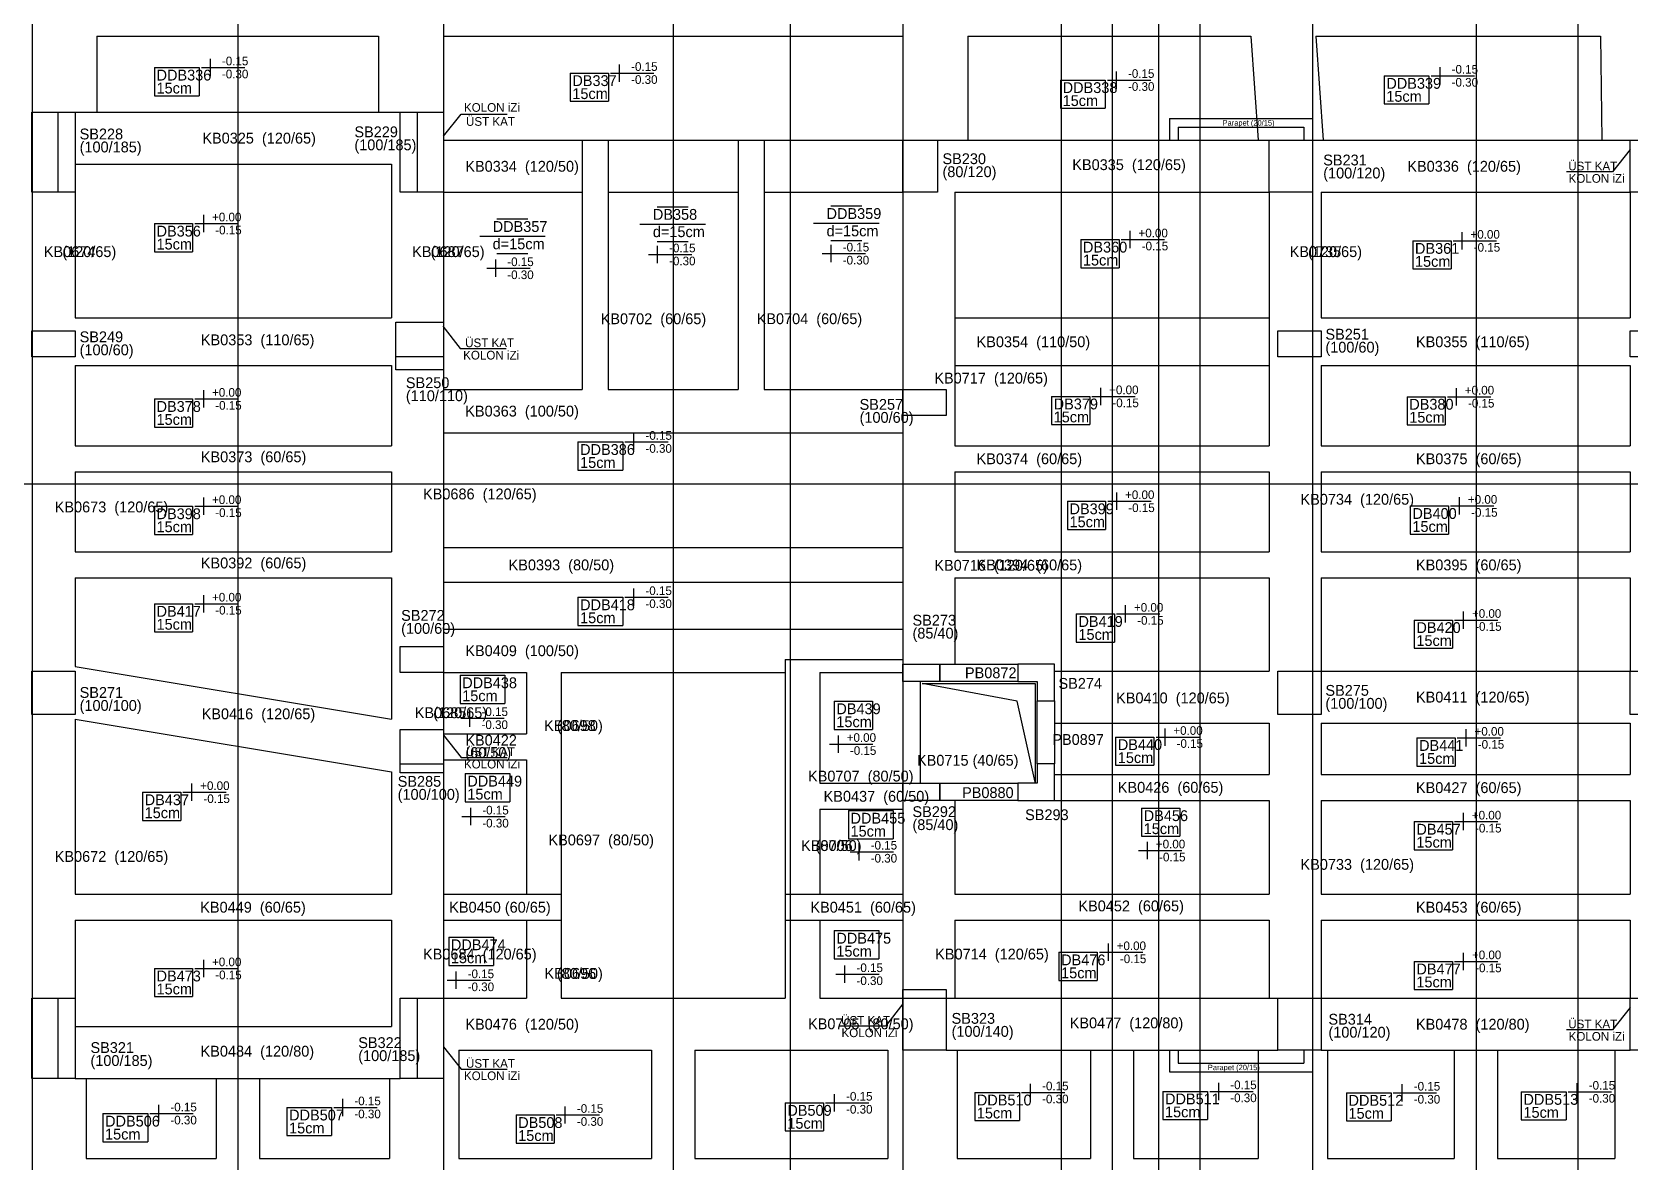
# Model space of a CAD drawing. Header units: millimetres. Extents: x -625658 to -607650, y -74589 to -67396.
# Drawn here: x -619110 to -615422, y -71491 to -68883 of the extents above; entities that cross this region are included whole.
import ezdxf

# ---------------------------------------------------------------- set-up
doc = ezdxf.new("R2010")
doc.units = ezdxf.units.MM
for name, color, linetype in [('KM Aks', 7, 'Continuous'), ('KM Döşeme Markası', 7, 'Continuous'), ('KM Döşeme Şaft', 7, 'Continuous'), ('KM Kesit Simge', 7, 'Continuous'), ('KM Kiriş', 7, 'Continuous'), ('KM Kiriş Markası', 7, 'Continuous'), ('KM Kolon', 7, 'Continuous'), ('KM Kolon Markası', 7, 'Continuous'), ('KM Perde', 7, 'Continuous'), ('KM Perde Markası', 7, 'Continuous'), ('LGP-SLAB2', 7, 'Continuous'), ('REBAR_DET2', 7, 'Continuous'), ('REBAR_DET3', 7, 'Continuous'), ('VM Kolon İzi', 7, 'Continuous'), ('VM Parapet', 7, 'Continuous'), ('VM Parapet Marka', 7, 'Continuous')]:
    doc.layers.add(name, color=color, linetype=linetype)

msp = doc.modelspace()

# ---------------------------------------------------------------- linework, layer by layer
at = {"layer": 'KM Aks'}
for p, q in [((-619109.8, -67558.4), (-619109.8, -73463.3)), ((-618634.8, -67558.4), (-618634.8, -73463.3)), ((-618159.8, -67558.4), (-618159.8, -73463.3)), ((-617629.8, -67558.4), (-617629.8, -73463.3)), ((-617359.8, -67558.4), (-617359.8, -73463.3)), ((-617099.8, -67558.4), (-617099.8, -73463.3)), ((-616734.8, -67558.4), (-616734.8, -73463.3)), ((-616617.3, -67558.4), (-616617.3, -73463.3)), ((-616509.8, -67558.4), (-616509.8, -73463.3)), ((-616414.8, -67558.4), (-616414.8, -73463.3)), ((-616154.8, -67543.6), (-616154.8, -73463.3)), ((-615777.3, -67558.4), (-615777.3, -73463.3)), ((-615542.3, -67558.4), (-615542.3, -73463.3))]:
    msp.add_line(p, q, dxfattribs=at)
at = {"layer": 'KM Döşeme Şaft'}
msp.add_lwpolyline([(-616794.9, -70614.4), (-616836.2, -70427.9), (-617055.3, -70387.1), (-616794.9, -70387.1)], close=True, dxfattribs=at)
at = {"layer": 'KM Kesit Simge'}
msp.add_line((-625446, -69926.2), (-608991.1, -69926.2), dxfattribs=at)
at = {"layer": 'KM Kiriş'}
for p, q in [((-618959.9, -68893.2), (-618309.9, -68893.2)), ((-618959.9, -68893.2), (-618959.9, -69068.3)), ((-618309.9, -68893.2), (-618309.9, -69068.3)), ((-618159.9, -68893.2), (-617099.9, -68893.2)), ((-618159.9, -68893.2), (-618159.8, -69068.3)), ((-617099.9, -68893.2), (-617100, -69133.3)), ((-616949.9, -68893.2), (-616297.3, -68893.2)), ((-616949.9, -68893.2), (-616949.9, -69133.3)), ((-616297.3, -68893.2), (-616280.1, -69133.3)), ((-616146.9, -68893.2), (-615490.1, -68893.2)), ((-616146.9, -68893.2), (-616129.7, -69133.3)), ((-615490.1, -68893.2), (-615486.9, -69133.3)), ((-619010, -69068.3), (-618259.8, -69068.3)), ((-618159.8, -69133.3), (-617779.9, -69133.3)), ((-617839.9, -69133.3), (-617419.9, -69133.3)), ((-617839.9, -69133.3), (-617839.9, -69708.3)), ((-617779.9, -69133.3), (-617779.9, -69708.3)), ((-617479.9, -69133.3), (-617100, -69133.3)), ((-617479.9, -69133.3), (-617479.9, -69708.3)), ((-617419.9, -69133.3), (-617419.9, -69708.3)), ((-617020, -69133.3), (-616254.8, -69133.3)), ((-616154.8, -69133.3), (-615421.9, -69133.3)), ((-619010, -69188.3), (-618279.9, -69188.3)), ((-618279.9, -69188.3), (-618279.9, -69543.3)), ((-619009.9, -69253.3), (-619009.9, -69543.3)), ((-618159.9, -69253.3), (-618159.8, -69533.3)), ((-618159.8, -69253.3), (-617839.9, -69253.3)), ((-617779.9, -69253.3), (-617479.9, -69253.3)), ((-617419.9, -69253.3), (-617100, -69253.3)), ((-617100, -69253.3), (-617099.9, -69653.3)), ((-616979.9, -69253.3), (-616254.8, -69253.3)), ((-616979.9, -69253.3), (-616979.9, -69653.3)), ((-616254.8, -69253.3), (-616254.9, -69653.3)), ((-616134.9, -69253.3), (-615421.9, -69253.3)), ((-616134.9, -69253.3), (-616134.9, -69543.3)), ((-615421.9, -69253.3), (-615421.9, -69543.3)), ((-619009.9, -69543.3), (-618279.9, -69543.3)), ((-617099.9, -69543.3), (-617100, -69708.2)), ((-616979.9, -69543.3), (-616254.9, -69543.3)), ((-616979.9, -69543.3), (-616979.9, -69708.3)), ((-616254.9, -69543.3), (-616254.9, -69838.3)), ((-616134.9, -69543.3), (-615421.9, -69543.3)), ((-619009.9, -69653.3), (-618279.9, -69653.3)), ((-619009.9, -69653.3), (-619009.9, -69838.3)), ((-618279.9, -69653.3), (-618279.9, -69808.3)), ((-618159.9, -69643.3), (-618159.9, -69708.3)), ((-616979.9, -69653.3), (-616254.9, -69653.3)), ((-616134.9, -69653.3), (-615421.9, -69653.3)), ((-616134.9, -69653.3), (-616134.9, -69838.3)), ((-615421.9, -69653.3), (-615421.9, -69838.3)), ((-618279.9, -69708.3), (-618279.9, -69838.3)), ((-618159.9, -69708.3), (-617839.9, -69708.3)), ((-618159.9, -69708.3), (-618159.9, -69898.3)), ((-617779.9, -69708.3), (-617479.9, -69708.3)), ((-617419.9, -69708.3), (-617100, -69708.3)), ((-616979.9, -69708.3), (-616979.9, -69838.3)), ((-617100, -69768.2), (-617099.9, -69898.3)), ((-618159.9, -69808.3), (-617779.9, -69808.3)), ((-617839.9, -69808.3), (-617419.9, -69808.3)), ((-617479.9, -69808.3), (-617100, -69808.3)), ((-619009.9, -69838.3), (-618279.9, -69838.3)), ((-618159.9, -69838.3), (-618159.9, -70153.3)), ((-617099.9, -69838.3), (-617099.9, -70153.3)), ((-616979.9, -69838.3), (-616254.9, -69838.3)), ((-616134.9, -69838.3), (-615421.9, -69838.3)), ((-619009.9, -69898.3), (-618279.9, -69898.3)), ((-619009.9, -69898.3), (-619009.9, -70083.3)), ((-618279.9, -69898.3), (-618279.9, -70083.3)), ((-616979.9, -69898.3), (-616254.9, -69898.3)), ((-616979.9, -69898.3), (-616979.9, -70083.3)), ((-616254.9, -69898.3), (-616254.9, -70083.3)), ((-616134.9, -69898.3), (-615421.9, -69898.3)), ((-616134.9, -69898.3), (-616134.9, -70083.3)), ((-615421.9, -69898.3), (-615421.9, -70083.3)), ((-619009.9, -70083.3), (-618279.9, -70083.3)), ((-618159.9, -70073.3), (-617099.9, -70073.3)), ((-618159.9, -70073.3), (-618159.8, -70301.3)), ((-617099.9, -70073.3), (-617100, -70342.3)), ((-616979.9, -70083.3), (-616254.9, -70083.3)), ((-616134.9, -70083.3), (-615421.9, -70083.3)), ((-619009.9, -70143.3), (-618279.9, -70143.3)), ((-619009.9, -70143.3), (-619009.9, -70347.4)), ((-618279.9, -70143.3), (-618279.9, -70331.3)), ((-616979.9, -70143.3), (-616254.9, -70143.3)), ((-616979.9, -70143.3), (-616979.9, -70342.3)), ((-616254.9, -70143.3), (-616254.9, -70358.3)), ((-616134.9, -70143.3), (-615421.9, -70143.3)), ((-616134.9, -70143.3), (-616134.9, -70358.3)), ((-615421.9, -70143.3), (-615421.9, -70358.3)), ((-618159.9, -70153.3), (-617099.9, -70153.3)), ((-618279.9, -70261.3), (-618279.9, -70469.1)), ((-618159.9, -70261.3), (-617888.4, -70261.3)), ((-617968.4, -70261.3), (-617291.4, -70261.3)), ((-617371.4, -70261.3), (-617099.9, -70261.3)), ((-619009.9, -70347.4), (-618279.9, -70469.1)), ((-618159.9, -70361.3), (-618159.8, -70483.3)), ((-618159.8, -70361.3), (-617968.4, -70361.3)), ((-617968.4, -70361.3), (-617968.4, -70503.3)), ((-617888.4, -70361.3), (-617371.4, -70361.3)), ((-617888.4, -70361.3), (-617888.4, -70563.3)), ((-617371.4, -70331.3), (-617371.4, -70637.3)), ((-617371.4, -70331.3), (-617099.9, -70331.3)), ((-617371.4, -70361.3), (-617371.4, -70677.3)), ((-617291.4, -70361.3), (-617100, -70361.3)), ((-617291.4, -70361.3), (-617291.4, -70617.3)), ((-616749.9, -70358.3), (-616254.9, -70358.3)), ((-616134.9, -70358.3), (-615421.9, -70358.3)), ((-617100, -70382.3), (-617100, -70617.2)), ((-617059.9, -70382.3), (-617059.9, -70617.2)), ((-619009.9, -70469.1), (-618279.9, -70590.8)), ((-619009.9, -70469.1), (-619009.9, -70663.3)), ((-616749.9, -70478.3), (-616254.9, -70478.3)), ((-616254.9, -70478.3), (-616254.9, -70597.3)), ((-616134.9, -70478.3), (-615421.9, -70478.3)), ((-616134.9, -70478.3), (-616134.9, -70597.3)), ((-615421.9, -70478.3), (-615421.9, -70597.3)), ((-618159.8, -70503.3), (-617968.4, -70503.3)), ((-617888.4, -70503.3), (-617888.4, -70933.3)), ((-618159.9, -70583.3), (-618159.9, -70873.3)), ((-618159.8, -70563.3), (-617968.4, -70563.3)), ((-617968.4, -70563.3), (-617968.4, -70873.3)), ((-619009.9, -70603.3), (-619009.9, -70873.3)), ((-618279.9, -70590.8), (-618279.9, -70873.3)), ((-617371.4, -70617.3), (-617371.4, -70933.3)), ((-617291.4, -70617.3), (-617100, -70617.3)), ((-616749.9, -70597.3), (-616254.9, -70597.3)), ((-616134.9, -70597.3), (-615421.9, -70597.3)), ((-617100, -70657.2), (-617099.9, -70873.3)), ((-616979.9, -70657.3), (-616979.9, -70873.3)), ((-616749.9, -70657.3), (-616254.9, -70657.3)), ((-616254.9, -70657.3), (-616254.9, -70873.3)), ((-616134.9, -70657.3), (-615421.9, -70657.3)), ((-616134.9, -70657.3), (-616134.9, -70873.3)), ((-615421.9, -70657.3), (-615421.9, -70873.3)), ((-617291.4, -70677.3), (-617099.9, -70677.3)), ((-617291.4, -70677.3), (-617291.4, -70873.3)), ((-619009.9, -70873.3), (-618279.9, -70873.3)), ((-618159.9, -70873.3), (-617888.4, -70873.3)), ((-617371.4, -70873.3), (-617099.9, -70873.3)), ((-616979.9, -70873.3), (-616254.9, -70873.3)), ((-616134.9, -70873.3), (-615421.9, -70873.3)), ((-619009.9, -70933.3), (-619010, -71113.3)), ((-619009.9, -70933.3), (-618279.9, -70933.3)), ((-618279.9, -70933.3), (-618279.9, -71178.3)), ((-618159.9, -70933.3), (-617888.4, -70933.3)), ((-618159.9, -70933.3), (-618159.8, -71113.3)), ((-617968.4, -70933.3), (-617968.4, -71113.3)), ((-617888.4, -70933.3), (-617888.4, -71113.3)), ((-617371.4, -70933.3), (-617099.9, -70933.3)), ((-617371.4, -70933.3), (-617371.4, -71113.3)), ((-617291.4, -70933.3), (-617291.4, -71113.3)), ((-617099.9, -70933.3), (-617100, -71093.4)), ((-616979.9, -70933.3), (-616254.9, -70933.3)), ((-616979.9, -70933.3), (-616979.9, -71113.3)), ((-616254.9, -70933.3), (-616254.9, -71113.3)), ((-616134.9, -70933.3), (-615421.9, -70933.3)), ((-616134.9, -70933.3), (-616134.9, -71113.3)), ((-615421.9, -70933.3), (-615421.9, -71113.3)), ((-618159.8, -71113.3), (-617968.4, -71113.3)), ((-617888.4, -71113.3), (-617579.9, -71113.3)), ((-617679.9, -71113.3), (-617371.4, -71113.3)), ((-617291.4, -71113.3), (-617100, -71113.3)), ((-617000, -71113.3), (-616567.4, -71113.3)), ((-616667.4, -71113.3), (-616234.9, -71113.3)), ((-616134.9, -71113.3), (-615727.4, -71113.3)), ((-615827.4, -71113.3), (-615421.9, -71113.3)), ((-619010, -71178.3), (-618279.9, -71178.3)), ((-618124.9, -71233.3), (-617888.4, -71233.3)), ((-618124.9, -71233.3), (-618124.9, -71483.3)), ((-617888.4, -71233.3), (-617679.9, -71233.3)), ((-617679.9, -71233.3), (-617679.9, -71483.3)), ((-617579.9, -71233.3), (-617371.4, -71233.3)), ((-617579.9, -71233.3), (-617579.9, -71483.3)), ((-617371.4, -71233.3), (-617134.9, -71233.3)), ((-617134.9, -71233.3), (-617134.9, -71483.3)), ((-617000, -71233.3), (-616567.4, -71233.3)), ((-616974.9, -71233.3), (-616974.9, -71483.3)), ((-616667.4, -71233.3), (-616234.9, -71233.3)), ((-616667.4, -71233.3), (-616667.4, -71483.3)), ((-616567.4, -71233.3), (-616567.4, -71483.3)), ((-616279.9, -71233.3), (-616279.9, -71483.3)), ((-616134.9, -71233.3), (-615727.4, -71233.3)), ((-616119.9, -71233.3), (-616119.9, -71483.3)), ((-615827.4, -71233.3), (-615421.9, -71233.3)), ((-615827.4, -71233.3), (-615827.4, -71483.3)), ((-615727.4, -71233.3), (-615727.4, -71483.3)), ((-615456.9, -71233.3), (-615456.9, -71483.3)), ((-619010, -71298.3), (-618584.9, -71298.3)), ((-618984.9, -71298.3), (-618984.9, -71483.3)), ((-618684.9, -71298.3), (-618259.8, -71298.3)), ((-618684.9, -71298.3), (-618684.9, -71483.3)), ((-618584.9, -71298.3), (-618584.9, -71483.3)), ((-618284.9, -71298.3), (-618284.9, -71483.3)), ((-618984.9, -71483.3), (-618684.9, -71483.3)), ((-618584.9, -71483.3), (-618284.9, -71483.3)), ((-618124.9, -71483.3), (-617679.9, -71483.3)), ((-617579.9, -71483.3), (-617134.9, -71483.3)), ((-616974.9, -71483.3), (-616667.4, -71483.3)), ((-616567.4, -71483.3), (-616279.9, -71483.3)), ((-616119.9, -71483.3), (-615827.4, -71483.3)), ((-615727.4, -71483.3), (-615456.9, -71483.3))]:
    msp.add_line(p, q, dxfattribs=at)
at = {"layer": 'KM Kolon'}
for points in [[(-619109.9, -69068.3), (-619009.9, -69068.3), (-619009.9, -69253.3), (-619109.9, -69253.3)], [(-619109.9, -69068.3), (-619049.9, -69068.3), (-619049.9, -69253.3), (-619109.9, -69253.3)], [(-618259.9, -69068.3), (-618159.9, -69068.3), (-618159.9, -69253.3), (-618259.9, -69253.3)], [(-618219.9, -69068.3), (-618159.9, -69068.3), (-618159.9, -69253.3), (-618219.9, -69253.3)], [(-617099.9, -69133.3), (-617019.9, -69133.3), (-617019.9, -69253.3), (-617099.9, -69253.3)], [(-616254.9, -69133.3), (-616154.9, -69133.3), (-616154.9, -69253.3), (-616254.9, -69253.3)], [(-615421.9, -69133.3), (-615321.9, -69133.3), (-615321.9, -69253.3), (-615421.9, -69253.3)], [(-618269.9, -69553.3), (-618159.9, -69553.3), (-618159.9, -69663.3), (-618269.9, -69663.3)], [(-618269.9, -69553.3), (-618159.9, -69553.3), (-618159.9, -69633.3), (-618269.9, -69633.3)], [(-619109.9, -69573.3), (-619009.9, -69573.3), (-619009.9, -69633.3), (-619109.9, -69633.3)], [(-616234.9, -69573.3), (-616134.9, -69573.3), (-616134.9, -69633.3), (-616234.9, -69633.3)], [(-615421.9, -69573.3), (-615321.9, -69573.3), (-615321.9, -69633.3), (-615421.9, -69633.3)], [(-617099.9, -69708.3), (-616999.9, -69708.3), (-616999.9, -69768.3), (-617099.9, -69768.3)], [(-618259.9, -70301.3), (-618159.9, -70301.3), (-618159.9, -70361.3), (-618259.9, -70361.3)], [(-619109.9, -70358.3), (-619009.9, -70358.3), (-619009.9, -70458.3), (-619109.9, -70458.3)], [(-617099.9, -70342.3), (-617014.9, -70342.3), (-617014.9, -70382.3), (-617099.9, -70382.3)], [(-616834.9, -70342.2), (-616834.9, -70382.2), (-616789.9, -70382.2), (-616789.9, -70427.2), (-616749.9, -70427.2), (-616749.9, -70342.2)], [(-616234.9, -70358.3), (-616134.9, -70358.3), (-616134.9, -70458.3), (-616234.9, -70458.3)], [(-615421.9, -70358.3), (-615321.9, -70358.3), (-615321.9, -70458.3), (-615421.9, -70458.3)], [(-618259.9, -70493.3), (-618159.9, -70493.3), (-618159.9, -70593.3), (-618259.9, -70593.3)], [(-618259.9, -70493.3), (-618159.9, -70493.3), (-618159.9, -70573.3), (-618259.9, -70573.3)], [(-616749.9, -70572.3), (-616789.9, -70572.3), (-616789.9, -70617.3), (-616834.9, -70617.3), (-616834.9, -70657.3), (-616749.9, -70657.3)], [(-617099.9, -70617.2), (-617014.9, -70617.2), (-617014.9, -70657.2), (-617099.9, -70657.2)], [(-617099.9, -71093.3), (-616999.9, -71093.3), (-616999.9, -71233.3), (-617099.9, -71233.3)], [(-619109.9, -71113.3), (-619009.9, -71113.3), (-619009.9, -71298.3), (-619109.9, -71298.3)], [(-619109.9, -71113.3), (-619049.9, -71113.3), (-619049.9, -71298.3), (-619109.9, -71298.3)], [(-618259.9, -71113.3), (-618159.9, -71113.3), (-618159.9, -71298.3), (-618259.9, -71298.3)], [(-618219.9, -71113.3), (-618159.9, -71113.3), (-618159.9, -71298.3), (-618219.9, -71298.3)], [(-617099.9, -71113.3), (-616999.9, -71113.3), (-616999.9, -71233.3), (-617099.9, -71233.3)], [(-616234.9, -71113.3), (-616134.9, -71113.3), (-616134.9, -71233.3), (-616234.9, -71233.3)], [(-615421.9, -71113.3), (-615321.9, -71113.3), (-615321.9, -71233.3), (-615421.9, -71233.3)]]:
    msp.add_lwpolyline(points, close=True, dxfattribs=at)
at = {"layer": 'KM Perde'}
for points in [[(-617015, -70342.3), (-616834.9, -70342.3), (-616834.9, -70382.3), (-617015, -70382.3)], [(-616749.9, -70427.2), (-616749.9, -70572.3), (-616789.9, -70572.3), (-616789.9, -70427.2)], [(-617015, -70617.3), (-616834.9, -70617.3), (-616834.9, -70657.3), (-617015, -70657.3)]]:
    msp.add_lwpolyline(points, close=True, dxfattribs=at)
at = {"layer": 'LGP-SLAB2'}
for p, q in [((-618827.4, -68965.3), (-618723.9, -68965.3)), ((-618827.4, -68965.3), (-618827.4, -69030.3)), ((-618723.9, -68965.3), (-618723.9, -69030.3)), ((-617867.8, -68978.1), (-617779.6, -68978.1)), ((-617867.8, -68978.1), (-617867.8, -69043.1)), ((-617779.6, -68978.1), (-617779.6, -69043.1)), ((-616736.3, -68994.2), (-616632.9, -68994.2)), ((-616736.3, -68994.2), (-616736.3, -69059.2)), ((-616632.9, -68994.2), (-616632.9, -69059.2)), ((-615989.3, -68984.4), (-615886, -68984.4)), ((-615989.3, -68984.4), (-615989.3, -69049.4)), ((-615886, -68984.4), (-615886, -69049.4)), ((-618827.4, -69030.3), (-618723.9, -69030.3)), ((-617867.8, -69043.1), (-617779.6, -69043.1)), ((-616736.3, -69059.2), (-616632.9, -69059.2)), ((-615989.3, -69049.4), (-615886, -69049.4)), ((-617667, -69286.8), (-617595.6, -69286.8)), ((-617266.2, -69284.9), (-617194.7, -69284.9)), ((-618827.4, -69325.4), (-618739.3, -69325.4)), ((-618827.4, -69325.4), (-618827.4, -69390.4)), ((-618739.3, -69325.4), (-618739.3, -69390.4)), ((-618036.7, -69314.8), (-617965.2, -69314.8)), ((-617707, -69326.8), (-617555.6, -69326.8)), ((-617306.2, -69324.9), (-617154.7, -69324.9)), ((-618076.7, -69354.8), (-617925.2, -69354.8)), ((-617667, -69366.8), (-617595.6, -69366.8)), ((-617266.2, -69364.9), (-617194.7, -69364.9)), ((-616689.5, -69362.3), (-616601.2, -69362.3)), ((-616689.5, -69362.3), (-616689.5, -69427.3)), ((-616601.2, -69362.3), (-616601.2, -69427.3)), ((-615923.2, -69365.3), (-615835, -69365.3)), ((-615923.2, -69365.3), (-615923.2, -69430.3)), ((-615835, -69365.3), (-615835, -69430.3)), ((-618827.4, -69390.4), (-618739.3, -69390.4)), ((-618040.4, -69408.6), (-618040.4, -69448.6)), ((-618036.7, -69394.8), (-617965.2, -69394.8)), ((-617687, -69396.8), (-617587, -69396.8)), ((-617667, -69376.8), (-617667, -69416.8)), ((-617286.2, -69394.9), (-617186.2, -69394.9)), ((-617266.2, -69374.9), (-617266.2, -69414.9)), ((-618060.4, -69428.6), (-617960.4, -69428.6)), ((-616689.5, -69427.3), (-616601.2, -69427.3)), ((-615923.2, -69430.3), (-615835, -69430.3)), ((-618827.4, -69730.1), (-618739.3, -69730.1)), ((-618827.4, -69730.1), (-618827.4, -69795.1)), ((-618739.3, -69730.1), (-618739.3, -69795.1)), ((-616757, -69724.3), (-616668.9, -69724.3)), ((-616757, -69724.3), (-616757, -69789.3)), ((-616668.9, -69724.3), (-616668.9, -69789.3)), ((-615936.4, -69725), (-615848.2, -69725)), ((-615936.4, -69725), (-615936.4, -69790)), ((-615848.2, -69725), (-615848.2, -69790)), ((-618827.4, -69795.1), (-618739.3, -69795.1)), ((-616757, -69789.3), (-616668.9, -69789.3)), ((-615936.4, -69790), (-615848.2, -69790)), ((-617849.9, -69829.5), (-617746.5, -69829.5)), ((-617849.9, -69829.5), (-617849.9, -69894.5)), ((-617746.5, -69829.5), (-617746.5, -69894.5)), ((-617849.9, -69894.5), (-617746.5, -69894.5)), ((-618827.4, -69977.7), (-618739.3, -69977.7)), ((-618827.4, -69977.7), (-618827.4, -70042.7)), ((-618739.3, -69977.7), (-618739.3, -70042.7)), ((-616720.4, -69966.3), (-616632.2, -69966.3)), ((-616720.4, -69966.3), (-616720.4, -70031.3)), ((-616632.2, -69966.3), (-616632.2, -70031.3)), ((-615929.1, -69977.1), (-615841, -69977.1)), ((-615929.1, -69977.1), (-615929.1, -70042.1)), ((-615841, -69977.1), (-615841, -70042.1)), ((-616720.4, -70031.3), (-616632.2, -70031.3)), ((-618827.4, -70042.7), (-618739.3, -70042.7)), ((-615929.1, -70042.1), (-615841, -70042.1)), ((-618827.4, -70202.8), (-618739.3, -70202.8)), ((-618827.4, -70202.8), (-618827.4, -70267.8)), ((-618739.3, -70202.8), (-618739.3, -70267.8)), ((-617849.9, -70187.8), (-617746.6, -70187.8)), ((-617849.9, -70187.8), (-617849.9, -70252.8)), ((-617746.6, -70187.8), (-617746.6, -70252.8)), ((-617849.9, -70252.8), (-617746.6, -70252.8)), ((-616699.8, -70226.3), (-616611.7, -70226.3)), ((-616699.8, -70226.3), (-616699.8, -70291.3)), ((-616611.7, -70226.3), (-616611.7, -70291.3)), ((-615919.9, -70240.4), (-615831.7, -70240.4)), ((-615919.9, -70240.4), (-615919.9, -70305.4)), ((-615831.7, -70240.4), (-615831.7, -70305.4)), ((-618827.4, -70267.8), (-618739.3, -70267.8)), ((-616699.8, -70291.3), (-616611.7, -70291.3)), ((-615919.9, -70305.4), (-615831.7, -70305.4)), ((-618122, -70367.8), (-618018.7, -70367.8)), ((-618122, -70367.8), (-618122, -70432.8)), ((-618018.7, -70367.8), (-618018.7, -70432.8)), ((-618122, -70432.8), (-618018.7, -70432.8)), ((-617258.5, -70427.8), (-617170.4, -70427.8)), ((-617258.5, -70427.8), (-617258.5, -70492.8)), ((-617170.4, -70427.8), (-617170.4, -70492.8)), ((-617258.5, -70492.8), (-617170.4, -70492.8)), ((-616609, -70510.5), (-616520.8, -70510.5)), ((-616609, -70510.5), (-616609, -70575.5)), ((-616520.8, -70510.5), (-616520.8, -70575.5)), ((-615913.7, -70512.4), (-615825.7, -70512.4)), ((-615913.7, -70512.4), (-615913.7, -70577.4)), ((-615825.7, -70512.4), (-615825.7, -70577.4)), ((-616609, -70575.5), (-616520.8, -70575.5)), ((-615913.7, -70577.4), (-615825.7, -70577.4)), ((-618110.2, -70594.8), (-618006.9, -70594.8)), ((-618110.2, -70594.8), (-618110.2, -70659.8)), ((-618006.9, -70594.8), (-618006.9, -70659.8)), ((-618854.8, -70637.8), (-618766.6, -70637.8)), ((-618854.8, -70637.8), (-618854.8, -70702.8)), ((-618766.6, -70637.8), (-618766.6, -70702.8)), ((-618110.2, -70659.8), (-618006.9, -70659.8)), ((-617225.8, -70680.4), (-617122.7, -70680.4)), ((-617225.8, -70680.4), (-617225.8, -70745.4)), ((-617122.7, -70680.4), (-617122.7, -70745.4)), ((-616549.2, -70674.5), (-616461.1, -70674.5)), ((-616549.2, -70674.5), (-616549.2, -70739.5)), ((-616461.1, -70674.5), (-616461.1, -70739.5)), ((-618854.8, -70702.8), (-618766.6, -70702.8)), ((-615919.9, -70705.8), (-615831.9, -70705.8)), ((-615919.9, -70705.8), (-615919.9, -70770.8)), ((-615831.9, -70705.8), (-615831.9, -70770.8)), ((-617225.8, -70745.4), (-617122.7, -70745.4)), ((-616549.2, -70739.5), (-616461.1, -70739.5)), ((-615919.9, -70770.8), (-615831.9, -70770.8)), ((-617258.5, -70957.3), (-617155.3, -70957.3)), ((-617258.5, -70957.3), (-617258.5, -71022.3)), ((-617155.3, -70957.3), (-617155.3, -71022.3)), ((-618148.1, -70972.5), (-618044.8, -70972.5)), ((-618148.1, -70972.5), (-618148.1, -71037.5)), ((-618044.8, -70972.5), (-618044.8, -71037.5)), ((-617258.5, -71022.3), (-617155.3, -71022.3)), ((-616739.8, -71007.3), (-616651.6, -71007.3)), ((-616739.8, -71007.3), (-616739.8, -71072.3)), ((-616651.6, -71007.3), (-616651.6, -71072.3)), ((-615919.9, -71028.3), (-615831.8, -71028.3)), ((-615919.9, -71028.3), (-615919.9, -71093.3)), ((-615831.8, -71028.3), (-615831.8, -71093.3)), ((-618827.4, -71044.5), (-618739.3, -71044.5)), ((-618827.4, -71044.5), (-618827.4, -71109.5)), ((-618739.3, -71044.5), (-618739.3, -71109.5)), ((-618148.1, -71037.5), (-618044.8, -71037.5)), ((-616739.8, -71072.3), (-616651.6, -71072.3)), ((-615919.9, -71093.3), (-615831.8, -71093.3)), ((-618827.4, -71109.5), (-618739.3, -71109.5)), ((-617371.6, -71354.6), (-617283.5, -71354.6)), ((-617371.6, -71354.6), (-617371.6, -71419.6)), ((-617283.5, -71354.6), (-617283.5, -71419.6)), ((-616934.3, -71330.8), (-616831.1, -71330.8)), ((-616934.3, -71330.8), (-616934.3, -71395.8)), ((-616831.1, -71330.8), (-616831.1, -71395.8)), ((-616500, -71328.2), (-616396.9, -71328.2)), ((-616500, -71328.2), (-616500, -71393.2)), ((-616396.9, -71328.2), (-616396.9, -71393.2)), ((-616076.6, -71331.5), (-615973.5, -71331.5)), ((-616076.6, -71331.5), (-616076.6, -71396.5)), ((-615973.5, -71331.5), (-615973.5, -71396.5)), ((-615672.8, -71329.3), (-615569.6, -71329.3)), ((-615672.8, -71329.3), (-615672.8, -71394.3)), ((-615569.6, -71329.3), (-615569.6, -71394.3)), ((-618946.2, -71379.5), (-618842.8, -71379.5)), ((-618946.2, -71379.5), (-618946.2, -71444.5)), ((-618842.8, -71379.5), (-618842.8, -71444.5)), ((-618521.5, -71365.4), (-618418.3, -71365.4)), ((-618521.5, -71365.4), (-618521.5, -71430.4)), ((-618418.3, -71365.4), (-618418.3, -71430.4)), ((-617992.8, -71382.8), (-617904.8, -71382.8)), ((-617992.8, -71382.8), (-617992.8, -71447.8)), ((-617904.8, -71382.8), (-617904.8, -71447.8)), ((-616934.3, -71395.8), (-616831.1, -71395.8)), ((-616500, -71393.2), (-616396.9, -71393.2)), ((-616076.6, -71396.5), (-615973.5, -71396.5)), ((-615672.8, -71394.3), (-615569.6, -71394.3)), ((-618521.5, -71430.4), (-618418.3, -71430.4)), ((-617371.6, -71419.6), (-617283.5, -71419.6)), ((-618946.2, -71444.5), (-618842.8, -71444.5)), ((-617992.8, -71447.8), (-617904.8, -71447.8))]:
    msp.add_line(p, q, dxfattribs=at)
at = {"layer": 'REBAR_DET2'}
for p, q in [((-618718.9, -68965.3), (-618618.9, -68965.3)), ((-618698.9, -68945.3), (-618698.9, -68985.3)), ((-617754.6, -68958.1), (-617754.6, -68998.1)), ((-615861, -68964.4), (-615861, -69004.4)), ((-617774.6, -68978.1), (-617674.6, -68978.1)), ((-616627.9, -68994.2), (-616527.9, -68994.2)), ((-616607.9, -68974.2), (-616607.9, -69014.2)), ((-615881, -68984.4), (-615781, -68984.4)), ((-618734.3, -69325.4), (-618634.3, -69325.4)), ((-618714.3, -69305.4), (-618714.3, -69345.4)), ((-616596.2, -69362.3), (-616496.2, -69362.3)), ((-616576.2, -69342.3), (-616576.2, -69382.3)), ((-615830, -69365.3), (-615730, -69365.3)), ((-615810, -69345.3), (-615810, -69385.3)), ((-618734.3, -69730.1), (-618634.3, -69730.1)), ((-618714.3, -69710.1), (-618714.3, -69750.1)), ((-616663.9, -69724.3), (-616563.9, -69724.3)), ((-616643.9, -69704.3), (-616643.9, -69744.3)), ((-615843.2, -69725), (-615743.2, -69725)), ((-615823.2, -69705), (-615823.2, -69745)), ((-617721.5, -69809.5), (-617721.5, -69849.5)), ((-617741.5, -69829.5), (-617641.5, -69829.5)), ((-618714.3, -69957.7), (-618714.3, -69997.7)), ((-616607.2, -69946.3), (-616607.2, -69986.3)), ((-615816, -69957.1), (-615816, -69997.1)), ((-618734.3, -69977.7), (-618634.3, -69977.7)), ((-616627.2, -69966.3), (-616527.2, -69966.3)), ((-615836, -69977.1), (-615736, -69977.1)), ((-618714.3, -70182.8), (-618714.3, -70222.8)), ((-617721.6, -70167.8), (-617721.6, -70207.8)), ((-618734.3, -70202.8), (-618634.3, -70202.8)), ((-617741.6, -70187.8), (-617641.6, -70187.8)), ((-616586.7, -70206.3), (-616586.7, -70246.3)), ((-615806.7, -70220.4), (-615806.7, -70260.4)), ((-616606.7, -70226.3), (-616506.7, -70226.3)), ((-615826.7, -70240.4), (-615726.7, -70240.4)), ((-618119.8, -70467), (-618019.8, -70467)), ((-618099.8, -70447), (-618099.8, -70487)), ((-617249.6, -70506.7), (-617249.6, -70546.7)), ((-616515.8, -70510.5), (-616415.8, -70510.5)), ((-616495.8, -70490.5), (-616495.8, -70530.5)), ((-615820.7, -70512.4), (-615720.7, -70512.4)), ((-615800.7, -70492.4), (-615800.7, -70532.4)), ((-617269.6, -70526.7), (-617169.6, -70526.7)), ((-618741.6, -70617.8), (-618741.6, -70657.8)), ((-618761.6, -70637.8), (-618661.6, -70637.8)), ((-618118, -70694.2), (-618018, -70694.2)), ((-618098, -70674.2), (-618098, -70714.2)), ((-615806.9, -70685.8), (-615806.9, -70725.8)), ((-615826.9, -70705.8), (-615726.9, -70705.8)), ((-617201.7, -70755.2), (-617201.7, -70795.2)), ((-616556.1, -70772.5), (-616456.1, -70772.5)), ((-616536.1, -70752.5), (-616536.1, -70792.5)), ((-617221.7, -70775.2), (-617121.7, -70775.2)), ((-616626.6, -70987.3), (-616626.6, -71027.3)), ((-618714.3, -71024.5), (-618714.3, -71064.5)), ((-616646.6, -71007.3), (-616546.6, -71007.3)), ((-615826.8, -71028.3), (-615726.8, -71028.3)), ((-615806.7, -71008.3), (-615806.7, -71048.3)), ((-618734.3, -71044.5), (-618634.3, -71044.5)), ((-618131.8, -71052), (-618131.8, -71092)), ((-617254.5, -71057.9), (-617154.5, -71057.9)), ((-617234.5, -71037.9), (-617234.5, -71077.9)), ((-618151.8, -71072), (-618051.8, -71072)), ((-616806.1, -71310.8), (-616806.1, -71350.8)), ((-616371.9, -71308.2), (-616371.9, -71348.2)), ((-615948.5, -71311.5), (-615948.5, -71351.5)), ((-615544.6, -71309.3), (-615544.6, -71349.3)), ((-618817.8, -71359.5), (-618817.8, -71399.5)), ((-618393.3, -71345.4), (-618393.3, -71385.4)), ((-617879.8, -71362.8), (-617879.8, -71402.8)), ((-617278.5, -71354.6), (-617178.5, -71354.6)), ((-617258.5, -71334.6), (-617258.5, -71374.6)), ((-616826.1, -71330.8), (-616726.1, -71330.8)), ((-616391.9, -71328.2), (-616291.9, -71328.2)), ((-615968.5, -71331.5), (-615868.5, -71331.5)), ((-615564.6, -71329.3), (-615464.6, -71329.3)), ((-618837.8, -71379.5), (-618737.8, -71379.5)), ((-618413.3, -71365.4), (-618313.3, -71365.4)), ((-617899.8, -71382.8), (-617799.8, -71382.8))]:
    msp.add_line(p, q, dxfattribs=at)
at = {"layer": 'VM Kolon İzi'}
for points in [[(-618159.9, -69124.1), (-618119.6, -69072.8), (-618013.4, -69072.8)], [(-615421.9, -69154.6), (-615462.2, -69206), (-615568.3, -69206)], [(-618161.9, -69562.6), (-618121.6, -69613.9), (-618015.4, -69613.9)], [(-618159.9, -70506.4), (-618119.6, -70557.7), (-618013.4, -70557.7)], [(-617099.9, -71126.4), (-617140.2, -71177.8), (-617246.4, -71177.8)], [(-615421.9, -71134.7), (-615462.2, -71186), (-615568.3, -71186)], [(-618159.9, -71225.6), (-618119.6, -71277), (-618013.4, -71277)]]:
    msp.add_lwpolyline(points, dxfattribs=at)
at = {"layer": 'VM Parapet'}
for p, q in [((-616484.9, -69083.2), (-616484.9, -69133.3)), ((-616484.9, -69083.2), (-616154.9, -69083.2)), ((-616464.9, -69103.2), (-616464.9, -69133.3)), ((-616464.9, -69103.2), (-616174.9, -69103.2)), ((-616174.9, -69103.2), (-616174.9, -69133.3)), ((-616154.9, -69083.2), (-616154.9, -69133.3)), ((-616484.9, -71233.3), (-616484.9, -71283.3)), ((-616464.9, -71233.3), (-616464.9, -71263.3)), ((-616174.9, -71233.3), (-616174.9, -71263.3)), ((-616154.9, -71233.3), (-616154.9, -71283.3)), ((-616484.9, -71283.3), (-616154.9, -71283.3)), ((-616464.9, -71263.3), (-616174.9, -71263.3))]:
    msp.add_line(p, q, dxfattribs=at)

# ---------------------------------------------------------------- texts
at = {"layer": 'KM Döşeme Markası'}
for s, height, p in [('15cm', 25, (-618822.4, -69025.3)), ('DDB336', 25, (-618822.4, -68995.3)), ('DB337', 25, (-617862.8, -69008.1)), ('DDB338', 25, (-616731.3, -69024.2)), ('DDB339', 25, (-615984.3, -69014.4)), ('15cm', 25, (-617862.8, -69038.1)), ('15cm', 25, (-616731.3, -69054.2)), ('15cm', 25, (-615984.3, -69044.4)), ('DB358', 25, (-617677, -69316.8)), ('DDB359', 25, (-617276.2, -69314.9)), ('DB356', 25, (-618822.4, -69355.4)), ('DDB357', 25, (-618046.7, -69344.8)), ('d=15cm', 25, (-617677, -69356.8)), ('d=15cm', 25, (-617276.2, -69354.9)), ('15cm', 25, (-618822.4, -69385.4)), ('d=15cm', 25, (-618046.7, -69384.8)), (' -0.15', 20, (-617647, -69391.8)), (' -0.15', 20, (-617246.2, -69389.9)), ('DB360', 25, (-616684.5, -69392.3)), ('DB361', 25, (-615918.2, -69395.3)), (' -0.15', 20, (-618020.4, -69423.6)), (' -0.30', 20, (-617647, -69421.8)), (' -0.30', 20, (-617246.2, -69419.9)), ('15cm', 25, (-616684.5, -69422.3)), ('15cm', 25, (-615918.2, -69425.3)), (' -0.30', 20, (-618020.4, -69453.6)), ('DB378', 25, (-618822.4, -69760.1)), ('DB379', 25, (-616752, -69754.3)), ('DB380', 25, (-615931.4, -69755)), ('15cm', 25, (-618822.4, -69790.1)), ('15cm', 25, (-616752, -69784.3)), ('15cm', 25, (-615931.4, -69785)), ('DDB386', 25, (-617844.9, -69859.5)), ('15cm', 25, (-617844.9, -69889.5)), ('DB398', 25, (-618822.4, -70007.7)), ('DB399', 25, (-616715.4, -69996.3)), ('DB400', 25, (-615924.1, -70007.1)), ('15cm', 25, (-618822.4, -70037.7)), ('15cm', 25, (-616715.4, -70026.3)), ('15cm', 25, (-615924.1, -70037.1)), ('DB417', 25, (-618822.4, -70232.8)), ('DDB418', 25, (-617844.9, -70217.8)), ('15cm', 25, (-618822.4, -70262.8)), ('15cm', 25, (-617844.9, -70247.8)), ('DB419', 25, (-616694.8, -70256.3)), ('DB420', 25, (-615914.9, -70270.4)), ('15cm', 25, (-616694.8, -70286.3)), ('15cm', 25, (-615914.9, -70300.4)), ('15cm', 25, (-618117, -70427.8)), ('DDB438', 25, (-618117, -70397.8)), ('DB439', 25, (-617253.5, -70457.8)), ('15cm', 25, (-617253.5, -70487.8)), ('DB440', 25, (-616604, -70540.5)), ('15cm', 25, (-616604, -70570.5)), ('15cm', 25, (-615908.7, -70572.4)), ('DB441', 25, (-615908.7, -70542.4)), ('DDB449', 25, (-618105.2, -70624.8)), ('DB437', 25, (-618849.8, -70667.8)), ('15cm', 25, (-618105.2, -70654.8)), ('15cm', 25, (-618849.8, -70697.8)), ('DDB455', 25, (-617220.8, -70710.4)), ('DB456', 25, (-616544.2, -70704.5)), ('15cm', 25, (-617220.8, -70740.4)), ('15cm', 25, (-616544.2, -70734.5)), ('DB457', 25, (-615914.9, -70735.8)), ('15cm', 25, (-615914.9, -70765.8)), ('DDB474', 25, (-618143.1, -71002.5)), ('15cm', 25, (-617253.5, -71017.3)), ('DDB475', 25, (-617253.5, -70987.3)), ('15cm', 25, (-618143.1, -71032.5)), ('DB476', 25, (-616734.8, -71037.3)), ('DB473', 25, (-618822.4, -71074.5)), ('15cm', 25, (-616734.8, -71067.3)), ('15cm', 25, (-615914.9, -71088.3)), ('DB477', 25, (-615914.9, -71058.3)), ('15cm', 25, (-618822.4, -71104.5)), ('DB509', 25, (-617366.6, -71384.6)), ('DDB510', 25, (-616929.3, -71360.8)), ('15cm', 25, (-616495, -71388.2)), ('DDB511', 25, (-616495, -71358.2)), ('DDB512', 25, (-616071.6, -71361.5)), ('DDB513', 25, (-615667.8, -71359.3)), ('DDB506', 25, (-618941.2, -71409.5)), ('15cm', 25, (-618516.5, -71425.4)), ('DDB507', 25, (-618516.5, -71395.4)), ('DB508', 25, (-617987.8, -71412.8)), ('15cm', 25, (-617366.6, -71414.6)), ('15cm', 25, (-616929.3, -71390.8)), ('15cm', 25, (-616071.6, -71391.5)), ('15cm', 25, (-615667.8, -71389.3)), ('15cm', 25, (-618941.2, -71439.5)), ('15cm', 25, (-617987.8, -71442.8))]:
    msp.add_text(s, height=height, dxfattribs=at).set_placement(p)
at = {"layer": 'KM Kiriş Markası'}
for s, p in [('KB0325  (120/65)', (-618716.7, -69140.8)), ('KB0334  (120/50)', (-618109.8, -69205.8)), ('KB0335  (120/65)', (-616709, -69202.1)), ('KB0336  (120/65)', (-615935.8, -69205.8)), ('KB0674', (-619082.4, -69402.8)), ('(120/65)', (-619039.9, -69402.8)), ('KB0687', (-618232.4, -69402.8)), ('(120/65)', (-618189.9, -69402.8)), ('KB0735', (-616207.4, -69402.8)), ('(120/65)', (-616164.9, -69402.8)), ('KB0702  (60/65)', (-617797.4, -69557.7)), ('KB0704  (60/65)', (-617437.4, -69557.6)), ('KB0353  (110/65)', (-618720.1, -69606.3)), ('KB0354  (110/50)', (-616929.9, -69610.8)), ('KB0355  (110/65)', (-615915.9, -69610.8)), ('KB0717  (120/65)', (-617027.4, -69694.6)), ('KB0363  (100/50)', (-618109.9, -69770.8)), ('KB0373  (60/65)', (-618720.2, -69876.3)), ('KB0374  (60/65)', (-616929.9, -69880.8)), ('KB0375  (60/65)', (-615915.9, -69880.8)), ('KB0686  (120/65)', (-618207.4, -69962)), ('KB0734  (120/65)', (-616182.4, -69974.3)), ('KB0673  (120/65)', (-619057.4, -69992)), ('KB0392  (60/65)', (-618720.2, -70121.3)), ('KB0393  (80/50)', (-618009.9, -70125.8)), ('KB0716  (120/65)', (-617027.4, -70126.7)), ('KB0394  (60/65)', (-616929.9, -70125.8)), ('KB0395  (60/65)', (-615915.9, -70125.8)), ('KB0409  (100/50)', (-618109.8, -70323.8)), ('KB0411  (120/65)', (-615915.9, -70430.8)), ('KB0685', (-618226.4, -70466.9)), ('(120/65)', (-618183.9, -70466.9)), ('KB0410  (120/65)', (-616607.9, -70432.8)), ('KB0416  (120/65)', (-618718.3, -70469.5)), ('KB0698', (-617927.9, -70496.6)), ('(80/50)', (-617898.4, -70496.6)), ('KB0422', (-618109.8, -70530.3)), ('(60/50)', (-618109.8, -70558.8)), ('KB0715 (40/65)', (-617067.4, -70576.7)), ('KB0707  (80/50)', (-617318.9, -70613.1)), ('KB0426  (60/65)', (-616603.9, -70639.1)), ('KB0427  (60/65)', (-615915.9, -70639.8)), ('KB0437  (60/50)', (-617282.9, -70659.8)), ('KB0697  (80/50)', (-617917.9, -70760.5)), ('KB0672  (120/65)', (-619057.4, -70798.6)), ('KB0706', (-617334.9, -70773.6)), ('(80/50)', (-617301.4, -70773.5)), ('KB0733  (120/65)', (-616182.4, -70816.9)), ('KB0449  (60/65)', (-618721.5, -70915.8)), ('KB0450 (60/65)', (-618146.9, -70915.8)), ('KB0451  (60/65)', (-617313.4, -70915.8)), ('KB0452  (60/65)', (-616694.9, -70912.8)), ('KB0453  (60/65)', (-615915.9, -70915.8)), ('KB0684  (120/65)', (-618207.4, -71023.9)), ('KB0714  (120/65)', (-617025.4, -71023.9)), ('KB0696', (-617926.9, -71068.5)), ('(80/50)', (-617898.4, -71068.5)), ('KB0476  (120/50)', (-618109.8, -71185.8)), ('KB0705  (80/50)', (-617318.9, -71184.9)), ('KB0477  (120/80)', (-616715, -71182.8)), ('KB0478  (120/80)', (-615915.9, -71185.8)), ('KB0484  (120/80)', (-618720.8, -71248.1))]:
    msp.add_text(s, height=25, dxfattribs=at).set_placement(p)
at = {"layer": 'KM Kolon Markası'}
for s, p in [('SB228', (-618999.9, -69131.2)), ('SB229', (-618365.8, -69126.3)), ('(100/185)', (-618999.9, -69161.2)), ('(100/185)', (-618365.8, -69156.3)), ('SB230', (-617008.6, -69188.3)), ('SB231', (-616129.9, -69191.3)), ('(80/120)', (-617008.6, -69218.3)), ('(100/120)', (-616129.9, -69221.3)), ('SB249', (-618999.9, -69599.4)), ('SB251', (-616124.9, -69593.3)), ('(100/60)', (-618999.9, -69629.4)), ('(100/60)', (-616124.9, -69623.3)), ('SB250', (-618247, -69705.3)), ('(110/110)', (-618247, -69735.3)), ('SB257', (-617199.9, -69755.3)), ('(100/60)', (-617199.9, -69785.3)), ('SB272', (-618257.9, -70242.3)), ('(100/60)', (-618257.9, -70272.3)), ('SB273', (-617077.8, -70253.3)), ('(85/40)', (-617077.8, -70283.3)), ('SB271', (-618999.9, -70420.1)), ('SB274', (-616740.9, -70399.2)), ('SB275', (-616124.9, -70415.3)), ('(100/100)', (-618999.9, -70450.1)), ('(100/100)', (-616124.9, -70445.3)), ('SB285', (-618265.9, -70625.3)), ('(100/100)', (-618265.9, -70655.3)), ('SB292', (-617077.9, -70695.2)), ('(85/40)', (-617077.9, -70725.2)), ('SB293', (-616817.9, -70702.3)), ('SB323', (-616987.6, -71172.3)), ('(100/140)', (-616987.6, -71202.3)), ('SB314', (-616117.9, -71174.3)), ('(100/120)', (-616117.9, -71204.3)), ('SB321', (-618974.9, -71239.7)), ('SB322', (-618356.9, -71228.3)), ('(100/185)', (-618974.9, -71269.7)), ('(100/185)', (-618356.9, -71258.3))]:
    msp.add_text(s, height=25, dxfattribs=at).set_placement(p)
at = {"layer": 'KM Perde Markası'}
for s, p in [('PB0872 ', (-616956.7, -70374.8)), ('PB0897', (-616755.1, -70528.7)), ('PB0880 ', (-616963.4, -70651.3))]:
    msp.add_text(s, height=25, dxfattribs=at).set_placement(p)
at = {"layer": 'REBAR_DET3'}
for s, p in [(' -0.15', (-618678.9, -68960.3)), (' -0.15', (-617734.6, -68973.1)), (' -0.15', (-615841, -68979.4)), (' -0.30', (-618678.9, -68990.3)), (' -0.30', (-617734.6, -69003.1)), (' -0.15', (-616587.9, -68989.2)), (' -0.30', (-616587.9, -69019.2)), (' -0.30', (-615841, -69009.4)), ('+0.00', (-618694.3, -69320.4)), (' -0.15', (-618694.3, -69350.4)), ('+0.00', (-616556.2, -69357.3)), (' -0.15', (-616556.2, -69387.3)), ('+0.00', (-615790, -69360.3)), (' -0.15', (-615790, -69390.3)), ('+0.00', (-616623.9, -69719.3)), ('+0.00', (-615803.2, -69720)), ('+0.00', (-618694.3, -69725.1)), (' -0.15', (-618694.3, -69755.1)), (' -0.15', (-616623.9, -69749.3)), (' -0.15', (-615803.2, -69750)), (' -0.15', (-617701.5, -69824.5)), (' -0.30', (-617701.5, -69854.5)), ('+0.00', (-618694.3, -69972.7)), ('+0.00', (-616587.2, -69961.3)), ('+0.00', (-615796, -69972.1)), (' -0.15', (-618694.3, -70002.7)), (' -0.15', (-616587.2, -69991.3)), (' -0.15', (-615796, -70002.1)), ('+0.00', (-618694.3, -70197.8)), (' -0.15', (-617701.6, -70182.8)), (' -0.15', (-618694.3, -70227.8)), (' -0.30', (-617701.6, -70212.8)), ('+0.00', (-616566.7, -70221.3)), ('+0.00', (-615786.7, -70235.4)), (' -0.15', (-616566.7, -70251.3)), (' -0.15', (-615786.7, -70265.4)), (' -0.15', (-618079.8, -70462)), (' -0.30', (-618079.8, -70492)), ('+0.00', (-617229.6, -70521.7)), ('+0.00', (-616475.8, -70505.5)), (' -0.15', (-616475.8, -70535.5)), ('+0.00', (-615780.7, -70507.4)), (' -0.15', (-617229.6, -70551.7)), (' -0.15', (-615780.7, -70537.4)), ('+0.00', (-618721.6, -70632.8)), (' -0.15', (-618721.6, -70662.8)), (' -0.15', (-618078, -70689.2)), (' -0.30', (-618078, -70719.2)), ('+0.00', (-615786.9, -70700.8)), (' -0.15', (-615786.9, -70730.8)), (' -0.15', (-617181.7, -70770.2)), ('+0.00', (-616516.1, -70767.5)), (' -0.30', (-617181.7, -70800.2)), (' -0.15', (-616516.1, -70797.5)), ('+0.00', (-616606.6, -71002.3)), ('+0.00', (-618694.3, -71039.5)), (' -0.15', (-616606.6, -71032.3)), ('+0.00', (-615786.7, -71023.3)), (' -0.15', (-618694.3, -71069.5)), (' -0.15', (-618111.8, -71067)), (' -0.15', (-617214.5, -71052.9)), (' -0.30', (-617214.5, -71082.9)), (' -0.15', (-615786.7, -71053.3)), (' -0.30', (-618111.8, -71097)), (' -0.15', (-616786.1, -71325.8)), (' -0.15', (-616351.9, -71323.2)), (' -0.15', (-615928.4, -71326.5)), (' -0.15', (-615524.6, -71324.3)), (' -0.15', (-618797.9, -71374.5)), (' -0.15', (-618373.3, -71360.4)), (' -0.15', (-617859.8, -71377.8)), (' -0.15', (-617238.5, -71349.6)), (' -0.30', (-617238.5, -71379.6)), (' -0.30', (-616786.1, -71355.8)), (' -0.30', (-616351.9, -71353.2)), (' -0.30', (-615928.4, -71356.5)), (' -0.30', (-615524.6, -71354.3)), (' -0.30', (-618797.9, -71404.5)), (' -0.30', (-618373.3, -71390.4)), (' -0.30', (-617859.8, -71407.8))]:
    msp.add_text(s, height=20, dxfattribs=at).set_placement(p)
at = {"layer": 'VM Kolon İzi'}
for s, p in [('KOLON iZi', (-618112.9, -69067.5)), ('ÜST KAT', (-618108.2, -69099.8)), ('ÜST KAT', (-615564.4, -69202.7)), ('KOLON iZi', (-615563.6, -69231.3)), ('ÜST KAT', (-618110.2, -69610.7)), ('KOLON iZi', (-618114.8, -69639.2)), ('ÜST KAT', (-618108.2, -70554.5)), ('KOLON iZi', (-618112.9, -70583)), ('ÜST KAT', (-617242.5, -71174.5)), ('ÜST KAT', (-615564.4, -71182.8)), ('KOLON iZi', (-617241.7, -71203.1)), ('KOLON iZi', (-615563.6, -71211.3)), ('ÜST KAT', (-618108.2, -71273.7)), ('KOLON iZi', (-618112.9, -71302.3))]:
    msp.add_text(s, height=20, dxfattribs=at).set_placement(p)
at = {"layer": 'VM Parapet Marka'}
for p in [(-616362.2, -69099.3), (-616396.2, -71279.3)]:
    msp.add_text('Parapet (20/15)', height=12.5, dxfattribs=at).set_placement(p)

doc.saveas('drawing.dxf')
